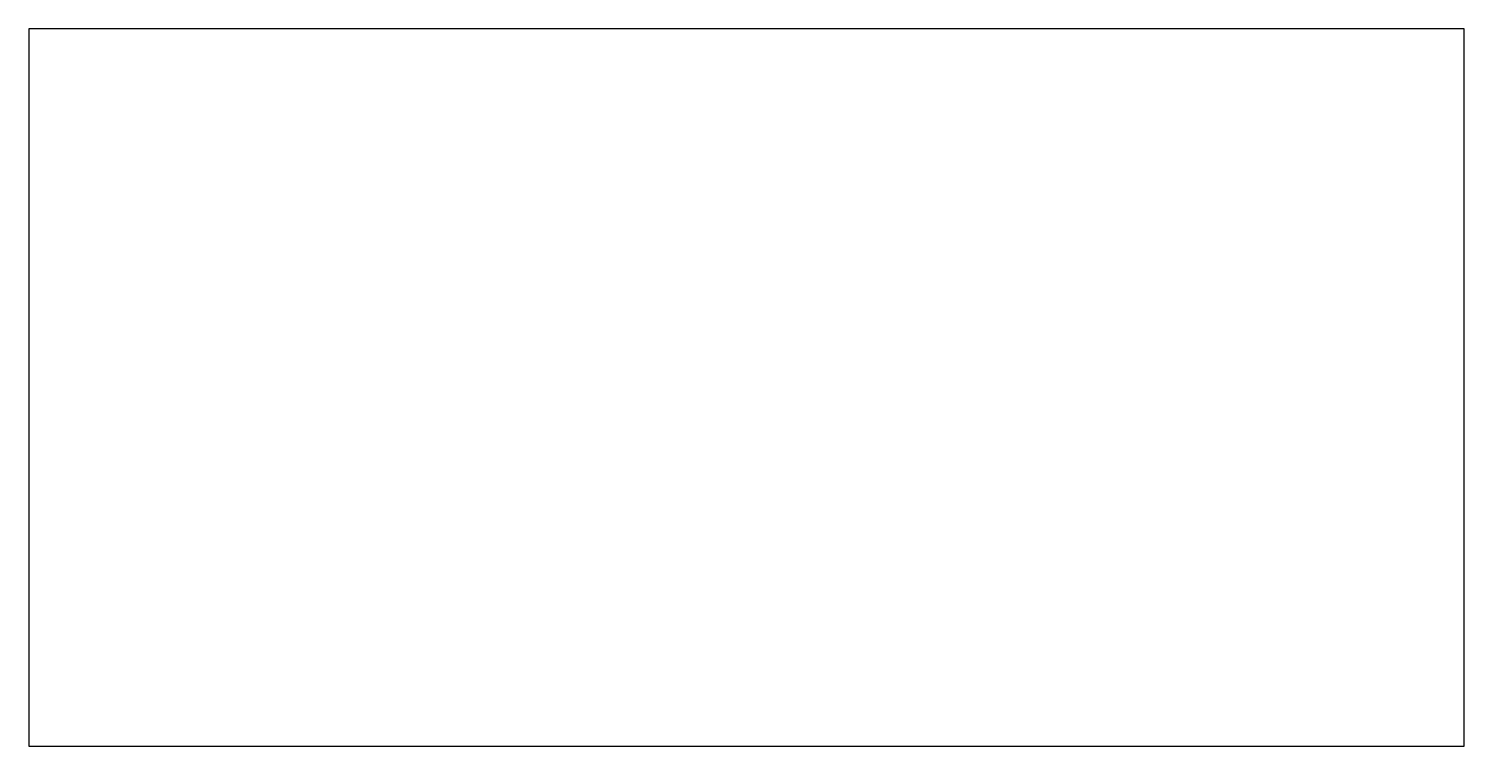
# Model space of a CAD drawing. Extents: x 0 to 3000, y 0 to 1500.
import ezdxf

# ---------------------------------------------------------------- set-up
doc = ezdxf.new("R2010")
doc.units = 0
doc.layers.get('0').update_dxf_attribs({"linetype": 'continuous'})

msp = doc.modelspace()

# ---------------------------------------------------------------- linework, layer by layer
at = {"color": 7}
msp.add_lwpolyline([(0, 0), (3000, 0), (3000, 1500), (0, 1500)], close=True, dxfattribs=at)

doc.saveas('drawing.dxf')
